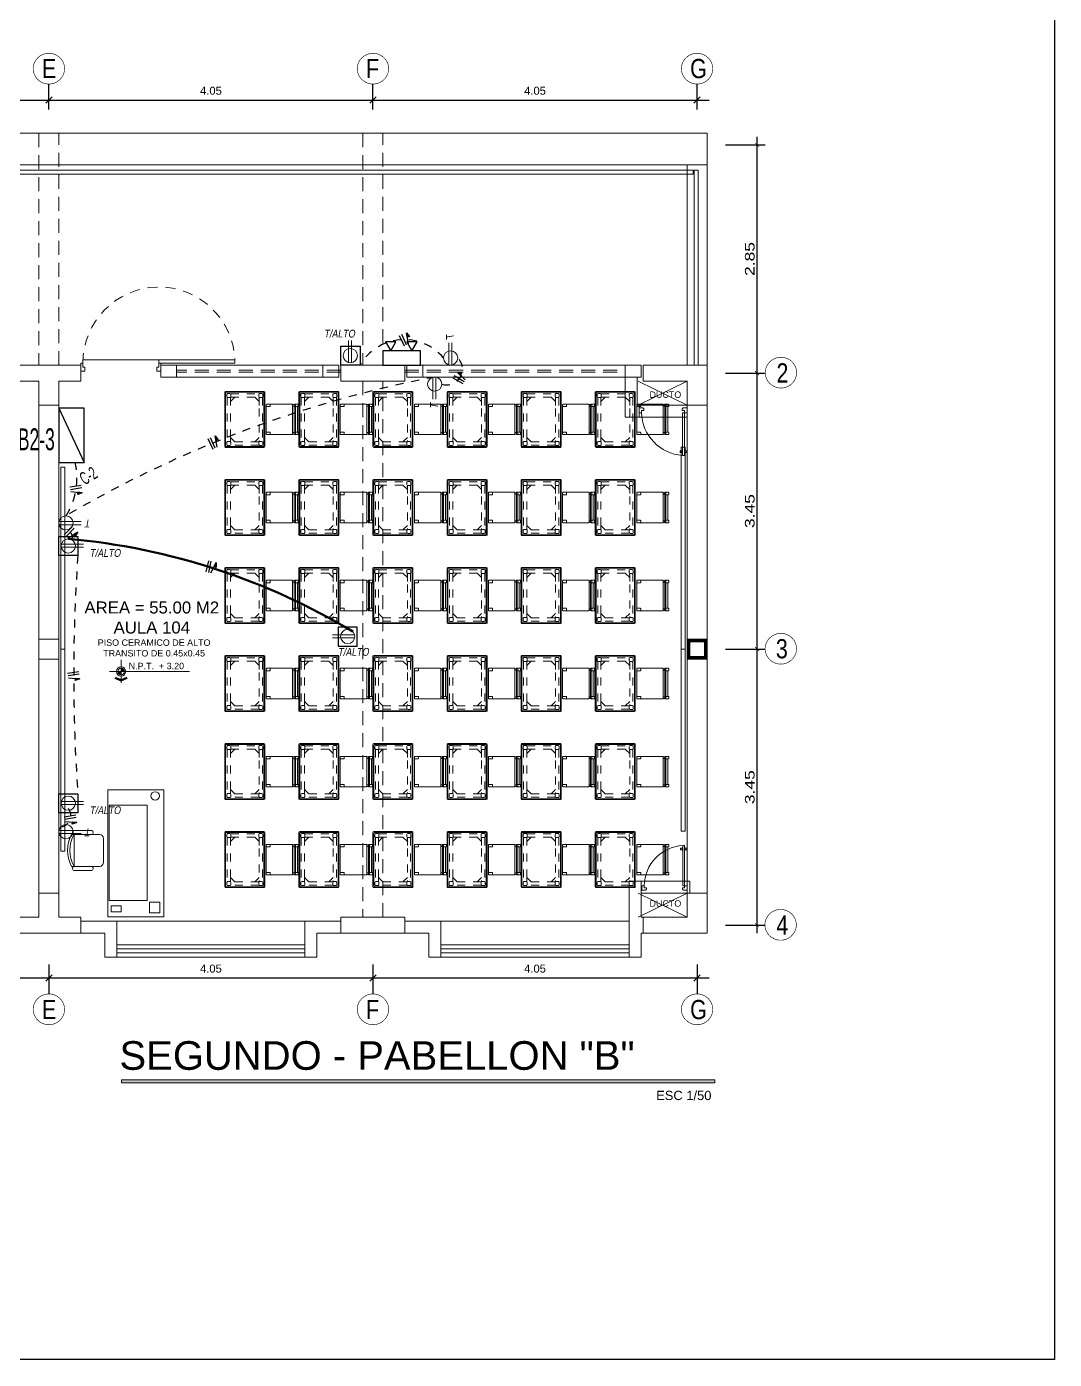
# Model space of a CAD drawing. Header units: millimetres. Extents: x 3354 to 3637, y 1117 to 1358.
# Drawn here: x 3449.8 to 3462.64, y 1119.94 to 1136.59 of the extents above; entities that cross this region are included whole.
import ezdxf

# ---------------------------------------------------------------- set-up
doc = ezdxf.new("R2010")
doc.units = ezdxf.units.MM
for name, pattern in [('ACAD_ISO03W100', [30, 12, -18]), ('ACAD_ISO07W100', [3, 0, -3]), ('DASHED', [0.75, 0.5, -0.25]), ('DASHED2', [0.375, 0.25, -0.125]), ('TRAZOS2', [0.225, 0.15, -0.075])]:
    doc.linetypes.add(name, pattern=pattern)
for name, color, linetype, lineweight in [('cables', 152, 'Continuous', 60), ('CASCO', 252, 'Continuous', 9), ('COTAS', 7, 'Continuous', 9), ('INST. TOMAC.', 3, 'DASHED', 30), ('MUEBLES ACTUAL', 35, 'Continuous', 5), ('muros', 7, 'Continuous', 5), ('TABLERO', 122, 'Continuous', 25)]:
    doc.layers.add(name, color=color, linetype=linetype, lineweight=lineweight)
doc.layers.add('Efec-muebles', color=7, linetype='Continuous', lineweight=13, true_color=0x85826f)
doc.layers.add('N° cond', color=141, linetype='Continuous')
doc.styles.add('1', font='arial.ttf')
doc.styles.add('2-SIETE', font='ARIALN.TTF', dxfattribs={"height": 0.07})
doc.styles.add('BYE', font='ARIALN.TTF', dxfattribs={"oblique": 10, "height": 2})
doc.styles.add('R60-50', font='arial.ttf', dxfattribs={"width": 1.3, "height": 0.12})
doc.styles.get("Standard").update_dxf_attribs({"font": 'arial.ttf'})
doc.styles.add('style1', font='arial.ttf')
doc.styles.add('style2', font='arial.ttf')
doc.dimstyles.new('1-50', dxfattribs={"dimtxt": 0.12, "dimasz": 0.05, "dimexe": 0.1, "dimexo": 0.1, "dimgap": 0.03, "dimtad": 1, "dimtoh": 1, "dimzin": 4, "dimdsep": 46, "dimtxsty": 'R60-50', "dimblk1": 'ARCHTICK', "dimblk2": 'ARCHTICK', "dimsah": 1, "dimcen": 0.09, "dimdle": 0.1, "dimclrd": 256, "dimclre": 256, "dimclrt": 7, "dimadec": 0, "dimazin": 0, "dimtfac": 1, "dimtix": 1, "dimtmove": 0, "dimatfit": 3, "dimfxl": 1, "dimtolj": 1, "dimtzin": 0, "dimarcsym": 0})
doc.dimstyles.new('Esc  1  50', dxfattribs={"dimtxt": 0.1, "dimasz": 0.08, "dimexe": 0.2, "dimexo": 0.15, "dimgap": 0.065, "dimtad": 1, "dimzin": 4, "dimdsep": 46, "dimtxsty": 'Standard', "dimblk": 'OBLIQUE', "dimcen": 0.12, "dimdle": 0.15, "dimadec": 0, "dimazin": 0, "dimtfac": 1, "dimtix": 1, "dimtmove": 0, "dimatfit": 3, "dimldrblk": 'OBLIQUE', "dimfxl": 1, "dimarcsym": 0})

# ---------------------------------------------------------------- blocks, each defined once
blk = doc.blocks.new('_Oblique')
at = {"color": 0, "linetype": 'ByBlock', "lineweight": -2}
blk.add_line((-0.5, -0.5), (0.5, 0.5), dxfattribs=at)
blk = doc.blocks.new('*D84')
at = {"layer": 'CASCO', "color": 0, "lineweight": -2, "transparency": 16777216}
for p, q in [((3446.026, 1124.865), (3446.026, 1124.503)), ((3450.076, 1124.87), (3450.076, 1124.503)), ((3445.876, 1124.703), (3450.226, 1124.703))]:
    blk.add_line(p, q, dxfattribs=at)
at = {"layer": 'Defpoints', "color": 0, "transparency": 16777216}
for p in [(3446.026, 1125.015), (3450.076, 1125.02), (3450.076, 1124.703)]:
    blk.add_point(p, dxfattribs=at)
at = {"layer": 'CASCO', "color": 0, "lineweight": -2, "transparency": 16777216, "xscale": 0.08, "yscale": 0.08, "zscale": 0.08, "rotation": 180}
blk.add_blockref('_Oblique', (3446.026, 1124.703), dxfattribs=at)
at = {"layer": 'CASCO', "color": 0, "lineweight": -2, "transparency": 16777216, "xscale": 0.08, "yscale": 0.08, "zscale": 0.08}
blk.add_blockref('_Oblique', (3450.076, 1124.703), dxfattribs=at)
at = {"layer": 'CASCO', "color": 0, "transparency": 16777216, "insert": (3448.051, 1124.819), "char_height": 0.1, "attachment_point": 5}
blk.add_mtext('4.05', dxfattribs=at)
blk = doc.blocks.new('*D85')
at = {"layer": 'CASCO', "color": 0, "lineweight": -2, "transparency": 16777216}
for p, q in [((3450.076, 1124.87), (3450.076, 1124.503)), ((3454.126, 1124.87), (3454.126, 1124.503)), ((3449.926, 1124.703), (3454.276, 1124.703))]:
    blk.add_line(p, q, dxfattribs=at)
at = {"layer": 'Defpoints', "color": 0, "transparency": 16777216}
for p in [(3450.076, 1125.02), (3454.126, 1125.02), (3454.126, 1124.703)]:
    blk.add_point(p, dxfattribs=at)
at = {"layer": 'CASCO', "color": 0, "lineweight": -2, "transparency": 16777216, "xscale": 0.08, "yscale": 0.08, "zscale": 0.08, "rotation": 180}
blk.add_blockref('_Oblique', (3450.076, 1124.703), dxfattribs=at)
at = {"layer": 'CASCO', "color": 0, "lineweight": -2, "transparency": 16777216, "xscale": 0.08, "yscale": 0.08, "zscale": 0.08}
blk.add_blockref('_Oblique', (3454.126, 1124.703), dxfattribs=at)
at = {"layer": 'CASCO', "color": 0, "transparency": 16777216, "insert": (3452.101, 1124.819), "char_height": 0.1, "attachment_point": 5}
blk.add_mtext('4.05', dxfattribs=at)
blk = doc.blocks.new('*D86')
at = {"layer": 'CASCO', "color": 0, "lineweight": -2, "transparency": 16777216}
for p, q in [((3454.126, 1124.87), (3454.126, 1124.503)), ((3458.176, 1124.87), (3458.176, 1124.503)), ((3453.976, 1124.703), (3458.326, 1124.703))]:
    blk.add_line(p, q, dxfattribs=at)
at = {"layer": 'Defpoints', "color": 0, "transparency": 16777216}
for p in [(3454.126, 1125.02), (3458.176, 1125.02), (3458.176, 1124.703)]:
    blk.add_point(p, dxfattribs=at)
at = {"layer": 'CASCO', "color": 0, "lineweight": -2, "transparency": 16777216, "xscale": 0.08, "yscale": 0.08, "zscale": 0.08, "rotation": 180}
blk.add_blockref('_Oblique', (3454.126, 1124.703), dxfattribs=at)
at = {"layer": 'CASCO', "color": 0, "lineweight": -2, "transparency": 16777216, "xscale": 0.08, "yscale": 0.08, "zscale": 0.08}
blk.add_blockref('_Oblique', (3458.176, 1124.703), dxfattribs=at)
at = {"layer": 'CASCO', "color": 0, "transparency": 16777216, "insert": (3456.151, 1124.819), "char_height": 0.1, "attachment_point": 5}
blk.add_mtext('4.05', dxfattribs=at)
blk = doc.blocks.new('_ARCHTICK')
at = {"color": 0, "linetype": 'ByBlock', "const_width": 0.15}
blk.add_lwpolyline([(-0.5, -0.5), (0.5, 0.5)], dxfattribs=at)
blk = doc.blocks.new('*D90')
at = {"layer": 'CASCO', "lineweight": -2, "ltscale": 2, "transparency": 16777216}
for p, q in [((3458.531, 1128.812), (3459.026, 1128.812)), ((3458.926, 1125.262), (3458.926, 1128.912)), ((3458.531, 1125.362), (3459.026, 1125.362))]:
    blk.add_line(p, q, dxfattribs=at)
at = {"layer": 'Defpoints', "color": 0, "ltscale": 2, "transparency": 16777216}
for p in [(3458.431, 1128.812), (3458.926, 1128.812), (3458.431, 1125.362)]:
    blk.add_point(p, dxfattribs=at)
at = {"layer": 'CASCO', "lineweight": -2, "ltscale": 2, "transparency": 16777216, "xscale": 0.05, "yscale": 0.05, "zscale": 0.05}
for p, rotation in [((3458.926, 1128.812), 90), ((3458.926, 1125.362), 270)]:
    blk.add_blockref('_ARCHTICK', p, dxfattribs=dict(at, rotation=rotation))
at = {"layer": 'CASCO', "color": 7, "ltscale": 2, "transparency": 16777216, "insert": (3458.835, 1127.087), "char_height": 0.12, "attachment_point": 5, "rotation": 90, "style": 'R60-50'}
blk.add_mtext('\\A1;3.45', dxfattribs=at)
blk = doc.blocks.new('*D91')
at = {"layer": 'CASCO', "lineweight": -2, "ltscale": 2, "transparency": 16777216}
for p, q in [((3458.531, 1132.262), (3459.026, 1132.262)), ((3458.926, 1128.712), (3458.926, 1132.362)), ((3458.531, 1128.812), (3459.026, 1128.812))]:
    blk.add_line(p, q, dxfattribs=at)
at = {"layer": 'Defpoints', "color": 0, "ltscale": 2, "transparency": 16777216}
for p in [(3458.431, 1132.262), (3458.926, 1132.262), (3458.431, 1128.812)]:
    blk.add_point(p, dxfattribs=at)
at = {"layer": 'CASCO', "lineweight": -2, "ltscale": 2, "transparency": 16777216, "xscale": 0.05, "yscale": 0.05, "zscale": 0.05}
for p, rotation in [((3458.926, 1132.262), 90), ((3458.926, 1128.812), 270)]:
    blk.add_blockref('_ARCHTICK', p, dxfattribs=dict(at, rotation=rotation))
at = {"layer": 'CASCO', "color": 7, "ltscale": 2, "transparency": 16777216, "insert": (3458.835, 1130.537), "char_height": 0.12, "attachment_point": 5, "rotation": 90, "style": 'R60-50'}
blk.add_mtext('\\A1;3.45', dxfattribs=at)
blk = doc.blocks.new('*D92')
at = {"layer": 'CASCO', "lineweight": -2, "ltscale": 2, "transparency": 16777216}
for p, q in [((3458.531, 1135.112), (3459.026, 1135.112)), ((3458.926, 1132.162), (3458.926, 1135.212)), ((3458.531, 1132.262), (3459.026, 1132.262))]:
    blk.add_line(p, q, dxfattribs=at)
at = {"layer": 'Defpoints', "color": 0, "ltscale": 2, "transparency": 16777216}
for p in [(3458.431, 1135.112), (3458.926, 1135.112), (3458.431, 1132.262)]:
    blk.add_point(p, dxfattribs=at)
at = {"layer": 'CASCO', "lineweight": -2, "ltscale": 2, "transparency": 16777216, "xscale": 0.05, "yscale": 0.05, "zscale": 0.05}
for p, rotation in [((3458.926, 1135.112), 90), ((3458.926, 1132.262), 270)]:
    blk.add_blockref('_ARCHTICK', p, dxfattribs=dict(at, rotation=rotation))
at = {"layer": 'CASCO', "color": 7, "ltscale": 2, "transparency": 16777216, "insert": (3458.835, 1133.687), "char_height": 0.12, "attachment_point": 5, "rotation": 90, "style": 'R60-50'}
blk.add_mtext('\\A1;2.85', dxfattribs=at)
blk = doc.blocks.new('*D96')
at = {"layer": 'CASCO', "color": 0, "lineweight": -2, "transparency": 16777216}
for p, q in [((3446.026, 1135.558), (3446.026, 1135.873)), ((3450.076, 1135.554), (3450.076, 1135.873)), ((3445.876, 1135.673), (3450.226, 1135.673))]:
    blk.add_line(p, q, dxfattribs=at)
at = {"layer": 'Defpoints', "color": 0, "transparency": 16777216}
for p in [(3450.076, 1135.673), (3446.026, 1135.408), (3450.076, 1135.404)]:
    blk.add_point(p, dxfattribs=at)
at = {"layer": 'CASCO', "color": 0, "lineweight": -2, "transparency": 16777216, "xscale": 0.08, "yscale": 0.08, "zscale": 0.08, "rotation": 180}
blk.add_blockref('_Oblique', (3446.026, 1135.673), dxfattribs=at)
at = {"layer": 'CASCO', "color": 0, "lineweight": -2, "transparency": 16777216, "xscale": 0.08, "yscale": 0.08, "zscale": 0.08}
blk.add_blockref('_Oblique', (3450.076, 1135.673), dxfattribs=at)
at = {"layer": 'CASCO', "color": 0, "transparency": 16777216, "insert": (3448.051, 1135.789), "char_height": 0.1, "attachment_point": 5}
blk.add_mtext('4.05', dxfattribs=at)
blk = doc.blocks.new('*D97')
at = {"layer": 'CASCO', "color": 0, "lineweight": -2, "transparency": 16777216}
for p, q in [((3450.076, 1135.554), (3450.076, 1135.873)), ((3454.126, 1135.554), (3454.126, 1135.873)), ((3449.926, 1135.673), (3454.276, 1135.673))]:
    blk.add_line(p, q, dxfattribs=at)
at = {"layer": 'Defpoints', "color": 0, "transparency": 16777216}
for p in [(3454.126, 1135.673), (3450.076, 1135.404), (3454.126, 1135.404)]:
    blk.add_point(p, dxfattribs=at)
at = {"layer": 'CASCO', "color": 0, "lineweight": -2, "transparency": 16777216, "xscale": 0.08, "yscale": 0.08, "zscale": 0.08, "rotation": 180}
blk.add_blockref('_Oblique', (3450.076, 1135.673), dxfattribs=at)
at = {"layer": 'CASCO', "color": 0, "lineweight": -2, "transparency": 16777216, "xscale": 0.08, "yscale": 0.08, "zscale": 0.08}
blk.add_blockref('_Oblique', (3454.126, 1135.673), dxfattribs=at)
at = {"layer": 'CASCO', "color": 0, "transparency": 16777216, "insert": (3452.101, 1135.789), "char_height": 0.1, "attachment_point": 5}
blk.add_mtext('4.05', dxfattribs=at)
blk = doc.blocks.new('*D98')
at = {"layer": 'CASCO', "color": 0, "lineweight": -2, "transparency": 16777216}
for p, q in [((3454.126, 1135.554), (3454.126, 1135.873)), ((3458.176, 1135.554), (3458.176, 1135.873)), ((3453.976, 1135.673), (3458.326, 1135.673))]:
    blk.add_line(p, q, dxfattribs=at)
at = {"layer": 'Defpoints', "color": 0, "transparency": 16777216}
for p in [(3458.176, 1135.673), (3454.126, 1135.404), (3458.176, 1135.404)]:
    blk.add_point(p, dxfattribs=at)
at = {"layer": 'CASCO', "color": 0, "lineweight": -2, "transparency": 16777216, "xscale": 0.08, "yscale": 0.08, "zscale": 0.08, "rotation": 180}
blk.add_blockref('_Oblique', (3454.126, 1135.673), dxfattribs=at)
at = {"layer": 'CASCO', "color": 0, "lineweight": -2, "transparency": 16777216, "xscale": 0.08, "yscale": 0.08, "zscale": 0.08}
blk.add_blockref('_Oblique', (3458.176, 1135.673), dxfattribs=at)
at = {"layer": 'CASCO', "color": 0, "transparency": 16777216, "insert": (3456.151, 1135.789), "char_height": 0.1, "attachment_point": 5}
blk.add_mtext('4.05', dxfattribs=at)
blk = doc.blocks.new('cgytutytry')
at = {"layer": 'CASCO'}
for p, q in [((-4.482, 891.175), (-4.487, 891.175)), ((-4.487, 891.175), (-4.487, 891.1)), ((-4.487, 891.1), (-4.487, 891.175)), ((-4.487, 891.175), (-4.482, 891.175)), ((-4.467, 891.08), (-4.487, 891.1)), ((-4.467, 891.08), (-4.487, 891.1)), ((-4.482, 891.18), (-4.482, 891.175)), ((-4.391, 891.18), (-4.482, 891.18)), ((-4.482, 891.175), (-4.482, 891.18)), ((-4.432, 891.08), (-4.467, 891.08)), ((-4.432, 891.08), (-4.467, 891.08)), ((-4.386, 891.126), (-4.432, 891.126)), ((-4.432, 891.126), (-4.432, 891.08)), ((-4.391, 891.18), (-4.391, 891.175)), ((-4.391, 891.18), (-4.391, 891.175)), ((-4.386, 891.175), (-4.391, 891.175)), ((-4.391, 891.175), (-4.386, 891.175)), ((-4.386, 891.175), (-4.386, 891.126)), ((-4.386, 891.175), (-4.386, 891.126)), ((-4.386, 891.085), (-4.386, 891.126)), ((-4.386, 891.126), (-3.497, 891.126)), ((-3.497, 891.085), (-4.386, 891.085)), ((-3.598, 891.132), (-3.598, 891.14)), ((-3.598, 891.14), (-3.594, 891.14)), ((-3.55, 891.132), (-3.598, 891.132)), ((-3.598, 891.075), (-3.598, 891.08)), ((-3.598, 891.08), (-3.55, 891.08)), ((-3.594, 891.075), (-3.598, 891.075)), ((-3.594, 891.155), (-3.589, 891.175)), ((-3.594, 891.14), (-3.594, 891.155)), ((-3.594, 891.057), (-3.594, 891.075)), ((-3.589, 891.037), (-3.594, 891.057)), ((-3.589, 891.175), (-3.559, 891.175)), ((-3.559, 891.037), (-3.589, 891.037)), ((-3.559, 891.175), (-3.554, 891.155)), ((-3.554, 891.057), (-3.559, 891.037)), ((-3.554, 891.155), (-3.554, 891.137)), ((-3.554, 891.137), (-3.55, 891.137)), ((-3.55, 891.075), (-3.554, 891.075)), ((-3.554, 891.075), (-3.554, 891.057)), ((-3.55, 891.137), (-3.55, 891.132)), ((-3.55, 891.08), (-3.55, 891.075)), ((-3.497, 891.126), (-3.497, 891.085)), ((-4.467, 890.281), (-4.487, 890.261)), ((-4.487, 890.261), (-4.467, 890.281)), ((-4.487, 890.261), (-4.487, 890.185)), ((-4.487, 890.185), (-4.487, 890.261)), ((-4.487, 890.185), (-4.482, 890.185)), ((-4.482, 890.185), (-4.487, 890.185)), ((-4.482, 890.185), (-4.482, 890.18)), ((-4.482, 890.18), (-4.482, 890.185)), ((-4.482, 890.18), (-4.391, 890.18)), ((-4.467, 890.281), (-4.433, 890.281)), ((-4.467, 890.281), (-4.433, 890.281)), ((-4.433, 890.281), (-4.433, 890.231)), ((-4.433, 890.231), (-4.386, 890.231)), ((-4.391, 890.185), (-4.386, 890.185)), ((-4.391, 890.185), (-4.391, 890.18)), ((-4.386, 890.185), (-4.391, 890.185)), ((-4.391, 890.185), (-4.391, 890.18)), ((-4.386, 890.231), (-4.386, 890.185)), ((-4.386, 890.231), (-4.386, 890.185))]:
    blk.add_line(p, q, dxfattribs=at)
for points in [[(-4.432, 891.08), (-4.432, 891.126), (-4.386, 891.126)], [(-4.386, 890.231), (-4.433, 890.231), (-4.433, 890.281)]]:
    blk.add_lwpolyline(points, dxfattribs=at)
for points in [[(-3.497, 891.126), (-3.497, 891.085), (-4.386, 891.085), (-4.386, 891.126)], [(-3.55, 891.132), (-3.55, 891.137), (-3.598, 891.137), (-3.598, 891.132)], [(-3.55, 891.08), (-3.55, 891.075), (-3.598, 891.075), (-3.598, 891.08)], [(-3.554, 891.14), (-3.554, 891.155), (-3.559, 891.175), (-3.589, 891.175), (-3.594, 891.155), (-3.594, 891.14)], [(-3.554, 891.071), (-3.554, 891.057), (-3.559, 891.037), (-3.589, 891.037), (-3.594, 891.057), (-3.594, 891.071)]]:
    blk.add_lwpolyline(points, close=True, dxfattribs=at)
blk.add_arc((-4.408, 891.143), 0.913, 271.3362, 356.359, dxfattribs=at)
blk = doc.blocks.new('dtyrdyt')
at = {"layer": 'CASCO'}
blk.add_hatch(color=256, dxfattribs=at).paths.add_polyline_path([(850.126, 424.839), (850.057, 424.867), (850.049, 424.849), (850.126, 424.818), (850.202, 424.849), (850.194, 424.867)])
h = blk.add_hatch(color=256, dxfattribs=at)
h.paths.add_polyline_path([(850.126, 424.939), (850.167, 424.939, 0.414214), (850.126, 424.98)])
h.paths.add_polyline_path([(850.126, 424.898), (850.126, 424.939), (850.084, 424.939, 0.414214)])
for p, q in [((850.126, 424.939), (850.126, 425.084)), ((849.981, 424.939), (850.981, 424.939)), ((850.126, 424.818), (850.049, 424.849)), ((850.126, 424.839), (850.057, 424.867)), ((850.126, 424.939), (850.126, 424.795)), ((850.126, 424.839), (850.194, 424.867)), ((850.126, 424.818), (850.202, 424.849)), ((850.202, 424.849), (850.194, 424.867))]:
    blk.add_line(p, q, dxfattribs=at)
for radius in [0.0578, 0.0413]:
    blk.add_circle((850.126, 424.939), radius, dxfattribs=at)
blk = doc.blocks.new('THT')
for p, q in [((-1.074, 0.413), (-1.014, 0.413)), ((-1.074, 0.293), (-1.074, 0.413)), ((-1.014, 0.413), (-1.014, 0.353)), ((0.126, 0.413), (0.066, 0.413)), ((0.066, 0.413), (0.066, 0.353)), ((0.126, 0.293), (0.126, 0.413)), ((-1.044, 0.293), (-1.074, 0.293)), ((-1.044, 0.353), (-1.044, 0.293)), ((-1.014, 0.353), (-1.044, 0.353)), ((0.096, 0.245), (-1.044, 0.245)), ((0.066, 0.353), (0.096, 0.353)), ((0.096, 0.353), (0.096, 0.293)), ((0.096, 0.293), (0.126, 0.293)), ((0.096, 0.293), (0.096, 0.245)), ((1.236, 0.293), (0.096, 0.293)), ((0.096, 0.245), (1.236, 0.245)), ((1.236, 0.245), (1.236, 0.293))]:
    blk.add_line(p, q)
at = {"linetype": 'TRAZOS2'}
blk.add_arc((0.096, 0.293), 1.14, 180, 357.5868, dxfattribs=at)
blk = doc.blocks.new('silla 01')
at = {"layer": 'Efec-muebles'}
for p, q in [((3688.626, 1240.013), (3688.626, 1240.228)), ((3688.676, 1239.913), (3688.676, 1240.263)), ((3688.676, 1240.228), (3689.076, 1240.228)), ((3689.076, 1240.263), (3689.076, 1239.913)), ((3689.126, 1240.013), (3689.126, 1240.228)), ((3688.676, 1239.913), (3688.676, 1240.013)), ((3689.026, 1239.863), (3688.726, 1239.863))]:
    blk.add_line(p, q, dxfattribs=at)
for centre, radius, start, end in [((3688.652, 1240.225), 0.0256, 16.274, 186.9691), ((3688.876, 1239.889), 0.424, 61.8371, 118.1629), ((3688.876, 1239.889), 0.394, 59.4733, 120.5267), ((3689.101, 1240.225), 0.0256, 353.0309, 163.726), ((3688.652, 1240.016), 0.0256, 173.0309, 343.726), ((3689.101, 1240.016), 0.0256, 196.274, 6.9691), ((3688.726, 1239.913), 0.05, 180, 270), ((3689.026, 1239.913), 0.05, 270, 0)]:
    blk.add_arc(centre, radius, start, end, dxfattribs=at)
blk = doc.blocks.new('messsa')
at = {"layer": 'Efec-muebles'}
for p, q in [((3688.12, 1239.808), (3689.705, 1239.808)), ((3688.12, 1239.108), (3688.12, 1239.808)), ((3689.705, 1239.808), (3689.705, 1239.108)), ((3689.705, 1239.108), (3688.12, 1239.108))]:
    blk.add_line(p, q, dxfattribs=at)
for points in [[(3688.311, 1239.316), (3688.311, 1239.793), (3689.504, 1239.793), (3689.504, 1239.316)], [(3689.57, 1239.643), (3689.57, 1239.765), (3689.644, 1239.765), (3689.644, 1239.643)], [(3689.523, 1239.16), (3689.523, 1239.288), (3689.657, 1239.288), (3689.657, 1239.16)]]:
    blk.add_lwpolyline(points, close=True, dxfattribs=at)
blk.add_circle((3688.196, 1239.216), 0.053, dxfattribs=at)
blk = doc.blocks.new('SDGFDG DF')
at = {"layer": 'Efec-muebles', "lineweight": 18}
for p, q in [((1023.934, 2860.289), (1023.934, 2859.609)), ((1023.944, 2860.299), (1024.424, 2860.299)), ((1023.944, 2860.279), (1023.944, 2859.619)), ((1023.954, 2860.289), (1024.414, 2860.289)), ((1023.959, 2860.264), (1023.959, 2860.234)), ((1023.969, 2860.274), (1023.999, 2860.274)), ((1023.969, 2860.224), (1023.999, 2860.224)), ((1024.009, 2860.264), (1024.009, 2860.234)), ((1024.359, 2860.264), (1024.359, 2860.234)), ((1024.369, 2860.274), (1024.399, 2860.274)), ((1024.369, 2860.224), (1024.399, 2860.224)), ((1024.409, 2860.264), (1024.409, 2860.234)), ((1024.424, 2860.279), (1024.424, 2859.619)), ((1024.434, 2860.289), (1024.434, 2859.609)), ((1024.424, 2859.599), (1023.944, 2859.599)), ((1024.414, 2859.609), (1023.954, 2859.609)), ((1023.959, 2859.664), (1023.959, 2859.634)), ((1023.999, 2859.674), (1023.969, 2859.674)), ((1023.999, 2859.624), (1023.969, 2859.624)), ((1024.009, 2859.664), (1024.009, 2859.634)), ((1024.359, 2859.664), (1024.359, 2859.634)), ((1024.399, 2859.674), (1024.369, 2859.674)), ((1024.399, 2859.624), (1024.369, 2859.624)), ((1024.409, 2859.664), (1024.409, 2859.634))]:
    blk.add_line(p, q, dxfattribs=at)
at = {"layer": 'Efec-muebles', "linetype": 'ACAD_ISO03W100', "lineweight": 18, "ltscale": 0.00105}
for p, q in [((1023.964, 2860.224), (1023.964, 2859.674)), ((1024.059, 2860.229), (1024.004, 2860.174)), ((1024.004, 2860.224), (1024.004, 2859.674)), ((1024.004, 2860.224), (1024.004, 2860.174)), ((1024.009, 2860.269), (1024.36, 2860.269)), ((1024.009, 2860.229), (1024.36, 2860.229)), ((1024.009, 2860.229), (1024.059, 2860.229)), ((1024.309, 2860.229), (1024.364, 2860.174)), ((1024.364, 2860.225), (1024.364, 2860.111)), ((1024.404, 2860.225), (1024.404, 2859.674)), ((1024.364, 2860.086), (1024.364, 2859.674)), ((1024.059, 2859.669), (1024.004, 2859.724)), ((1024.004, 2859.674), (1024.004, 2859.724)), ((1024.309, 2859.669), (1024.364, 2859.724)), ((1024.359, 2859.669), (1024.009, 2859.669)), ((1024.359, 2859.629), (1024.009, 2859.629))]:
    blk.add_line(p, q, dxfattribs=at)
at = {"layer": 'Efec-muebles', "lineweight": 18, "ltscale": 0.5}
for p, q in [((1024.452, 2860.134), (1024.452, 2859.764)), ((1024.777, 2860.139), (1024.457, 2860.139)), ((1024.497, 2860.109), (1024.457, 2860.109)), ((1024.502, 2860.139), (1024.502, 2860.114)), ((1024.782, 2859.764), (1024.782, 2860.134)), ((1024.802, 2860.134), (1024.782, 2860.134)), ((1024.802, 2860.114), (1024.782, 2860.114)), ((1024.802, 2859.764), (1024.802, 2860.134)), ((1024.847, 2860.139), (1024.807, 2860.139)), ((1024.847, 2860.109), (1024.807, 2860.109)), ((1024.817, 2859.759), (1024.817, 2860.139)), ((1024.842, 2859.789), (1024.842, 2860.109)), ((1024.852, 2860.114), (1024.852, 2860.134)), ((1024.457, 2859.789), (1024.497, 2859.789)), ((1024.457, 2859.759), (1024.777, 2859.759)), ((1024.502, 2859.784), (1024.502, 2859.764)), ((1024.782, 2859.784), (1024.802, 2859.784)), ((1024.782, 2859.764), (1024.802, 2859.764)), ((1024.807, 2859.789), (1024.847, 2859.789)), ((1024.807, 2859.759), (1024.847, 2859.759)), ((1024.852, 2859.764), (1024.852, 2859.784))]:
    blk.add_line(p, q, dxfattribs=at)
at = {"layer": 'Efec-muebles', "lineweight": 18}
for centre, start, end in [((1023.944, 2860.289), 90, 180), ((1023.954, 2860.279), 90, 180), ((1023.969, 2860.264), 90, 180), ((1023.969, 2860.234), 180, 270), ((1023.999, 2860.264), 0, 90), ((1023.999, 2860.234), 270, 0), ((1024.369, 2860.264), 90, 180), ((1024.369, 2860.234), 180, 270), ((1024.399, 2860.264), 0, 90), ((1024.399, 2860.234), 270, 0), ((1024.414, 2860.279), 0, 90), ((1024.424, 2860.289), 0, 90), ((1023.944, 2859.609), 180, 270), ((1023.954, 2859.619), 180, 270), ((1023.969, 2859.664), 90, 180), ((1023.969, 2859.634), 180, 270), ((1023.999, 2859.664), 360, 90), ((1023.999, 2859.634), 270, 0), ((1024.369, 2859.664), 90, 180), ((1024.369, 2859.634), 180, 270), ((1024.399, 2859.664), 360, 90), ((1024.399, 2859.634), 270, 0), ((1024.414, 2859.619), 270, 0), ((1024.424, 2859.609), 270, 0)]:
    blk.add_arc(centre, 0.01, start, end, dxfattribs=at)
at = {"layer": 'Efec-muebles', "lineweight": 18, "ltscale": 0.5}
for centre, start, end in [((1024.457, 2860.134), 90, 180), ((1024.457, 2860.114), 180, 270), ((1024.497, 2860.114), 270, 0), ((1024.777, 2860.134), 0, 90), ((1024.807, 2860.134), 90, 180), ((1024.807, 2860.114), 180, 270), ((1024.847, 2860.134), 0, 90), ((1024.847, 2860.114), 270, 0), ((1024.457, 2859.784), 90, 180), ((1024.457, 2859.764), 180, 270), ((1024.497, 2859.784), 0, 90), ((1024.497, 2859.764), 270, 0), ((1024.777, 2859.764), 270, 0), ((1024.807, 2859.784), 90, 180), ((1024.807, 2859.764), 180, 270), ((1024.847, 2859.784), 0, 90), ((1024.847, 2859.764), 270, 0)]:
    blk.add_arc(centre, 0.005, start, end, dxfattribs=at)
at = {"layer": 'MUEBLES ACTUAL', "linetype": 'ACAD_ISO07W100', "lineweight": 5, "ltscale": 0.002}
for p, q in [((1024.361, 2860.209), (1024.357, 2860.209)), ((1024.349, 2860.194), (1024.344, 2860.194))]:
    blk.add_line(p, q, dxfattribs=at)
blk = doc.blocks.new('D')
at = {"layer": 'TABLERO'}
blk.add_line((3390.514, 1173.454), (3390.831, 1172.773), dxfattribs=at)
blk.add_lwpolyline([(3390.514, 1173.454), (3390.514, 1172.773), (3390.831, 1172.773), (3390.831, 1173.454)], close=True, dxfattribs=at)
blk = doc.blocks.new('T')
at = {"color": 4, "linetype": 'Continuous', "lineweight": 20, "ltscale": 0.1}
for p, q in [((-49.222, 238.573), (-49.433, 238.573)), ((-49.222, 238.544), (-49.433, 238.544))]:
    blk.add_line(p, q, dxfattribs=at)
blk.add_circle((-49.289, 238.556), 0.0671, dxfattribs=at)
blk = doc.blocks.new('tc')
at = {"layer": 'cables', "xscale": 1.320000000000436, "yscale": 1.320000000000436, "zscale": 1.320000000000436}
blk.add_blockref('T', (3434.581, 833.171), dxfattribs=at)
at = {"style": 'BYE', "oblique": 10}
blk.add_text('T', height=0.0964, dxfattribs=at).set_placement((3369.209, 1148.025))

msp = doc.modelspace()

# ---------------------------------------------------------------- hatches: boundary and pattern name
at = {"layer": 'muros', "ltscale": 2}
msp.add_hatch(color=7, dxfattribs=at).paths.add_polyline_path([(3458.397, 1123.394), (3458.397, 1123.429), (3450.982, 1123.429), (3450.982, 1123.394)])
at = {"layer": 'N° cond'}
for points in [[(3454.547, 1132.766), (3454.557, 1132.712), (3454.583, 1132.717)], [(3455.176, 1132.279), (3455.215, 1132.24), (3455.234, 1132.26)], [(3452.156, 1131.476), (3452.165, 1131.422), (3452.192, 1131.427)], [(3450.493, 1130.766), (3450.439, 1130.772), (3450.436, 1130.745)], [(3450.436, 1130.274), (3450.389, 1130.246), (3450.403, 1130.222)], [(3452.166, 1129.893), (3452.141, 1129.845), (3452.165, 1129.832)], [(3450.463, 1128.439), (3450.408, 1128.445), (3450.406, 1128.418)], [(3450.424, 1126.646), (3450.37, 1126.651), (3450.367, 1126.624)]]:
    msp.add_hatch(color=3, dxfattribs=at).paths.add_polyline_path(points)

# ---------------------------------------------------------------- linework, layer by layer
at = {"ltscale": 2}
msp.add_lwpolyline([(3416.769, 1152.897), (3462.641, 1152.897), (3462.641, 1119.937), (3416.769, 1119.937)], close=True, dxfattribs=at)
for points in [[(3453.726, 1132.362), (3453.726, 1132.598), (3453.964, 1132.598), (3453.964, 1132.362)], [(3450.201, 1130.218), (3450.438, 1130.218), (3450.438, 1129.98), (3450.201, 1129.98)], [(3453.929, 1129.088), (3453.692, 1129.088), (3453.692, 1128.85), (3453.929, 1128.85)], [(3450.201, 1127.004), (3450.438, 1127.004), (3450.438, 1126.767), (3450.201, 1126.767)]]:
    msp.add_lwpolyline(points, close=True)
at = {"color": 2, "lineweight": 25}
for points in [[(3454.348, 1132.541), (3454.412, 1132.652), (3454.283, 1132.652)], [(3454.613, 1132.541), (3454.677, 1132.652), (3454.548, 1132.652)], [(3454.72, 1132.541), (3454.251, 1132.541), (3454.251, 1132.362), (3454.72, 1132.362)]]:
    msp.add_lwpolyline(points, close=True, dxfattribs=at)
at = {"layer": 'cables'}
msp.add_arc((3449.583, 1121.892), 8.33, 58.9866, 84.9344, dxfattribs=at)
at = {"layer": 'CASCO', "lineweight": 0}
msp.add_line((3458.301, 1134.862), (3458.301, 1132.362), dxfattribs=at)
at = {"layer": 'CASCO', "lineweight": 5}
for p, q in [((3457.441, 1132.162), (3458.051, 1131.862)), ((3458.051, 1132.162), (3457.441, 1131.862)), ((3457.441, 1125.462), (3458.051, 1125.762)), ((3458.051, 1125.462), (3457.441, 1125.762))]:
    msp.add_line(p, q, dxfattribs=at)
at = {"layer": 'CASCO'}
msp.add_line((3450.101, 1131.862), (3449.951, 1131.862), dxfattribs=at)
at = {"layer": 'CASCO', "lineweight": 0, "ltscale": 0.5}
for p, q in [((3453.276, 1125.412), (3450.926, 1125.412)), ((3457.326, 1125.412), (3454.976, 1125.412))]:
    msp.add_line(p, q, dxfattribs=at)
at = {"layer": 'CASCO', "ltscale": 2}
for p, q in [((3450.926, 1125.115), (3453.276, 1125.115)), ((3454.976, 1125.115), (3457.326, 1125.115)), ((3453.276, 1124.962), (3450.926, 1124.962)), ((3457.326, 1124.962), (3454.976, 1124.962))]:
    msp.add_line(p, q, dxfattribs=at)
at = {"layer": 'CASCO', "ltscale": 2, "const_width": 0.0076}
for points in [[(3450.273, 1136.07, 0.951688), (3449.879, 1136.07, 1)], [(3454.323, 1136.07, 0.951688), (3453.929, 1136.07, 1)], [(3458.373, 1136.07, 0.951688), (3457.979, 1136.07, 1)], [(3459.027, 1132.262, 0.951688), (3459.421, 1132.262, 1)], [(3459.026, 1128.812, 0.951688), (3459.42, 1128.812, 1)], [(3459.023, 1125.362, 0.951688), (3459.417, 1125.362, 1)], [(3450.273, 1124.306, -0.951688), (3449.879, 1124.306, -1)], [(3454.323, 1124.306, -0.951688), (3453.929, 1124.306, -1)], [(3458.373, 1124.306, -0.951688), (3457.979, 1124.306, -1)]]:
    msp.add_lwpolyline(points, format="xyb", close=True, dxfattribs=at)
at = {"layer": 'CASCO', "lineweight": 0, "ltscale": 0.5}
for points in [[(3433.751, 1135.259), (3433.751, 1135.259), (3458.301, 1135.259), (3458.301, 1134.862)], [(3458.051, 1134.862), (3458.051, 1132.362), (3458.301, 1132.362), (3458.301, 1134.862)]]:
    msp.add_lwpolyline(points, dxfattribs=at)
at = {"layer": 'CASCO', "linetype": 'DASHED2', "ltscale": 0.7}
for points in [[(3449.951, 1135.259), (3449.951, 1132.362), (3450.201, 1132.362), (3450.201, 1135.259)], [(3454.001, 1135.259), (3454.001, 1132.362), (3454.251, 1132.362), (3454.251, 1135.259)], [(3453.726, 1132.296), (3451.672, 1132.296)], [(3453.726, 1132.273), (3451.672, 1132.273)], [(3454.526, 1132.296), (3457.276, 1132.296)], [(3454.526, 1132.273), (3457.276, 1132.273)]]:
    msp.add_lwpolyline(points, dxfattribs=at)
at = {"layer": 'CASCO', "lineweight": 0}
msp.add_lwpolyline([(3458.301, 1134.862), (3458.301, 1134.862), (3433.751, 1134.862), (3433.751, 1134.862)], dxfattribs=at)
for points in [[(3458.126, 1134.746), (3458.126, 1134.796), (3433.911, 1134.796), (3433.911, 1134.746)], [(3458.139, 1132.362), (3458.189, 1132.362), (3458.189, 1134.796), (3458.139, 1134.796)]]:
    msp.add_lwpolyline(points, close=True, dxfattribs=at)
at = {"layer": 'CASCO'}
for points in [[(3449.676, 1132.162), (3449.951, 1132.162), (3449.951, 1131.862), (3450.201, 1131.862), (3450.201, 1132.162), (3450.476, 1132.162), (3450.476, 1132.362), (3450.201, 1132.362), (3449.951, 1132.362), (3449.676, 1132.362)], [(3451.476, 1132.362), (3451.672, 1132.362), (3451.672, 1132.212), (3451.476, 1132.212)], [(3453.701, 1132.362), (3453.501, 1132.362), (3453.501, 1132.212), (3453.701, 1132.212)], [(3454.751, 1132.362), (3454.551, 1132.362), (3454.551, 1132.212), (3454.751, 1132.212)], [(3457.476, 1132.362), (3457.276, 1132.362), (3457.276, 1132.212), (3457.476, 1132.212)], [(3458.051, 1128.937), (3458.301, 1128.937), (3458.301, 1131.862), (3458.051, 1131.862)], [(3458.026, 1128.812), (3458.026, 1131.337), (3457.976, 1131.337), (3457.976, 1128.812)], [(3450.226, 1128.812), (3450.226, 1131.087), (3450.276, 1131.087), (3450.276, 1128.812)], [(3450.201, 1128.687), (3450.201, 1128.937), (3449.951, 1128.937), (3449.951, 1128.687)], [(3458.051, 1128.687), (3458.051, 1128.937), (3458.301, 1128.937), (3458.301, 1128.687)], [(3450.226, 1128.812), (3450.226, 1126.287), (3450.276, 1126.287), (3450.276, 1128.812)], [(3458.026, 1128.812), (3458.026, 1126.537), (3457.976, 1126.537), (3457.976, 1128.812)], [(3449.951, 1128.687), (3450.201, 1128.687), (3450.201, 1125.762), (3449.951, 1125.762)], [(3458.051, 1128.687), (3458.301, 1128.687), (3458.301, 1125.762), (3458.051, 1125.762)], [(3449.676, 1125.462), (3449.951, 1125.462), (3449.951, 1125.762), (3450.201, 1125.762), (3450.201, 1125.462), (3450.476, 1125.462), (3450.476, 1125.262), (3450.476, 1125.262), (3449.676, 1125.262), (3449.676, 1125.262)]]:
    msp.add_lwpolyline(points, close=True, dxfattribs=at)
at = {"layer": 'CASCO', "ltscale": 2}
for points in [[(3451.672, 1132.362), (3451.672, 1132.212), (3453.501, 1132.212), (3453.501, 1132.362)], [(3454.751, 1132.362), (3454.751, 1132.212), (3457.276, 1132.212), (3457.276, 1132.362)], [(3450.201, 1128.937), (3450.201, 1131.862), (3449.951, 1131.862), (3449.951, 1130.912), (3449.951, 1130.912), (3449.951, 1130.762), (3449.951, 1130.762), (3449.951, 1128.937)], [(3450.926, 1124.962), (3450.776, 1124.962), (3450.776, 1125.262), (3450.476, 1125.262), (3450.476, 1125.412), (3450.926, 1125.412)], [(3453.726, 1125.262), (3453.426, 1125.262), (3453.426, 1124.962), (3453.276, 1124.962), (3453.276, 1125.412), (3453.726, 1125.412)], [(3454.976, 1124.962), (3454.826, 1124.962), (3454.826, 1125.262), (3454.526, 1125.262), (3454.526, 1125.412), (3454.976, 1125.412)]]:
    msp.add_lwpolyline(points, close=True, dxfattribs=at)
at = {"layer": 'CASCO'}
for points in [[(3453.726, 1132.362), (3453.726, 1132.162), (3454.526, 1132.162), (3454.526, 1132.362), (3453.726, 1132.362)], [(3457.501, 1132.362), (3458.301, 1132.362), (3458.301, 1131.862), (3458.051, 1131.862), (3458.051, 1132.162), (3457.501, 1132.162), (3457.501, 1132.362)], [(3457.501, 1125.262), (3458.301, 1125.262), (3458.301, 1125.762), (3458.051, 1125.762), (3458.051, 1125.462), (3457.501, 1125.462), (3457.501, 1125.262)], [(3453.726, 1125.462), (3453.726, 1125.262), (3454.526, 1125.262), (3454.526, 1125.462), (3453.726, 1125.462)], [(3450.926, 1125.015), (3453.276, 1125.015), (3453.276, 1125.065), (3450.926, 1125.065), (3450.926, 1125.015)], [(3454.976, 1125.015), (3457.326, 1125.015), (3457.326, 1125.065), (3454.976, 1125.065), (3454.976, 1125.015)]]:
    msp.add_lwpolyline(points, dxfattribs=at)
at = {"layer": 'CASCO', "linetype": 'DASHED2', "ltscale": 0.7}
msp.add_lwpolyline([(3454.001, 1125.462), (3454.251, 1125.462), (3454.251, 1132.162), (3454.001, 1132.162)], close=True, dxfattribs=at)
at = {"layer": 'CASCO', "ltscale": 2}
for points in [[(3457.276, 1132.212), (3457.276, 1131.712), (3457.451, 1131.712), (3457.451, 1131.862), (3457.426, 1131.862), (3457.426, 1132.212), (3457.276, 1132.212)], [(3457.476, 1125.462), (3457.501, 1125.462), (3457.501, 1125.262), (3457.476, 1125.262), (3457.476, 1124.962), (3457.326, 1124.962), (3457.326, 1125.412), (3457.326, 1125.412), (3457.326, 1125.912), (3457.476, 1125.912), (3457.476, 1125.912), (3457.476, 1125.912), (3457.476, 1125.462)]]:
    msp.add_lwpolyline(points, dxfattribs=at)
at = {"layer": 'CASCO', "lineweight": 0, "ltscale": 0.5}
msp.add_lwpolyline([(3449.951, 1125.762), (3450.201, 1125.762), (3450.201, 1131.862), (3449.951, 1131.862)], close=True, dxfattribs=at)
at = {"layer": 'CASCO', "lineweight": 5}
for points in [[(3457.451, 1131.712), (3458.051, 1131.712), (3458.051, 1131.862), (3457.451, 1131.862)], [(3457.476, 1125.912), (3458.086, 1125.912), (3458.086, 1125.762), (3457.476, 1125.762)]]:
    msp.add_lwpolyline(points, close=True, dxfattribs=at)
at = {"layer": 'CASCO', "const_width": 0.04}
msp.add_lwpolyline([(3458.071, 1128.707), (3458.071, 1128.917), (3458.281, 1128.917), (3458.281, 1128.707)], close=True, dxfattribs=at)
at = {"layer": 'COTAS'}
msp.add_lwpolyline([(3458.397, 1123.429), (3450.982, 1123.429), (3450.982, 1123.394), (3458.397, 1123.394)], close=True, dxfattribs=at)
at = {"layer": 'INST. TOMAC.', "color": 7, "ltscale": 0.15}
for centre, radius, start, end in [((3454.517, 1132.037), 0.642, 40.1451, 149.5551), ((3455.049, 1132.31), 0.196, 251.3365, 45.9482), ((3457.631, 1117.963), 14.509, 100.859, 120.397), ((3449.536, 1130.95), 0.89, 327.9988, 12.5621), ((3450.27, 1130.208), 0.0998, 341.6243, 96.7942), ((3471.83, 1128.492), 21.444, 176.0216, 183.9784), ((3450.211, 1126.732), 0.141, 276.0243, 82.086)]:
    msp.add_arc(centre, radius, start, end, dxfattribs=at)
at = {"layer": 'N° cond', "color": 0, "ltscale": 0.5}
for p, q in [((3454.572, 1132.625), (3454.547, 1132.766)), ((3454.519, 1132.598), (3454.459, 1132.728)), ((3454.547, 1132.613), (3454.487, 1132.743)), ((3455.278, 1132.178), (3455.176, 1132.279)), ((3455.251, 1132.125), (3455.127, 1132.196)), ((3455.265, 1132.154), (3455.14, 1132.225)), ((3452.128, 1131.307), (3452.068, 1131.438)), ((3452.155, 1131.323), (3452.096, 1131.453)), ((3452.18, 1131.334), (3452.156, 1131.476)), ((3450.338, 1130.838), (3450.48, 1130.861)), ((3450.346, 1130.808), (3450.487, 1130.83)), ((3450.35, 1130.781), (3450.493, 1130.766)), ((3450.269, 1130.24), (3450.369, 1130.342)), ((3450.293, 1130.219), (3450.393, 1130.322)), ((3450.313, 1130.2), (3450.436, 1130.274)), ((3452.042, 1129.776), (3452.073, 1129.916)), ((3452.073, 1129.771), (3452.104, 1129.911)), ((3452.1, 1129.765), (3452.166, 1129.893)), ((3450.308, 1128.511), (3450.449, 1128.534)), ((3450.315, 1128.481), (3450.456, 1128.504)), ((3450.32, 1128.454), (3450.463, 1128.439)), ((3450.269, 1126.718), (3450.411, 1126.741)), ((3450.277, 1126.687), (3450.418, 1126.71)), ((3450.281, 1126.66), (3450.424, 1126.646))]:
    msp.add_line(p, q, dxfattribs=at)
at = {"layer": 'N° cond', "color": 3}
for points in [[(3454.547, 1132.766), (3454.557, 1132.71), (3454.557, 1132.711), (3454.547, 1132.766), (3454.583, 1132.717), (3454.557, 1132.712)], [(3455.176, 1132.279), (3455.217, 1132.238), (3455.216, 1132.239), (3455.176, 1132.279), (3455.234, 1132.26), (3455.215, 1132.24)], [(3452.156, 1131.476), (3452.165, 1131.419), (3452.165, 1131.421), (3452.156, 1131.476), (3452.192, 1131.427), (3452.165, 1131.422)], [(3450.493, 1130.766), (3450.436, 1130.772), (3450.437, 1130.772), (3450.493, 1130.766), (3450.436, 1130.745), (3450.439, 1130.772)], [(3450.436, 1130.274), (3450.387, 1130.244), (3450.388, 1130.245), (3450.436, 1130.274), (3450.403, 1130.222), (3450.389, 1130.246)], [(3452.166, 1129.893), (3452.14, 1129.842), (3452.14, 1129.843), (3452.166, 1129.893), (3452.165, 1129.832), (3452.141, 1129.845)], [(3450.463, 1128.439), (3450.406, 1128.445), (3450.407, 1128.445), (3450.463, 1128.439), (3450.406, 1128.418), (3450.408, 1128.445)], [(3450.424, 1126.646), (3450.367, 1126.651), (3450.368, 1126.651), (3450.424, 1126.646), (3450.367, 1126.624), (3450.37, 1126.651)]]:
    msp.add_lwpolyline(points, dxfattribs=at)

# ---------------------------------------------------------------- block references
at = {"xscale": -1, "rotation": 90.00000058593122}
msp.add_blockref('tc', (4603.161, 4501.97), dxfattribs=at)
for p, rotation in [((4602.962, -2237.395), 89.99999999999999), ((6819.809, 2278.454), 180), ((6819.809, 2274.596), 180)]:
    msp.add_blockref('tc', p, dxfattribs=dict(rotation=rotation))
msp.add_blockref('D', (59.687, -41.629))
at = {"layer": 'cables', "xscale": -1.320000000000436, "yscale": 1.320000000000436, "zscale": 1.320000000000436, "rotation": 90}
msp.add_blockref('T', (3768.737, 1067.418), dxfattribs=at)
at = {"layer": 'cables', "yscale": 1.320000000000436, "zscale": 1.320000000000436}
for p, xscale in [((3385.257, 815.207), -1.320000000000436), ((3518.872, 814.076), 1.320000000000436), ((3385.257, 811.993), -1.320000000000436)]:
    msp.add_blockref('T', p, dxfattribs=dict(at, xscale=xscale))
at = {"layer": 'CASCO', "xscale": -0.833352957778536, "yscale": 0.833352957778536, "zscale": 0.833352957778536, "rotation": 180}
msp.add_blockref('THT', (3451.371, 1132.631), dxfattribs=at)
at = {"layer": 'CASCO', "lineweight": 13, "rotation": 270}
for p, xscale, yscale, zscale in [((2923.343, 1129.135), 0.5999999999998181, 0.5999999999998181, 0.5999999999998181), ((2954.456, 1128.334), -0.5650878199641471, 0.5650878199641471, 0.5650878199641471)]:
    msp.add_blockref('cgytutytry', p, dxfattribs=dict(at, xscale=xscale, yscale=yscale, zscale=zscale))
at = {"layer": 'CASCO'}
msp.add_blockref('dtyrdyt', (2600.852, 703.594), dxfattribs=at)
at = {"layer": 'Efec-muebles'}
for p in [(2428.34, -1728.267), (2429.266, -1728.267), (2430.192, -1728.267), (2431.118, -1728.267), (2432.044, -1728.267), (2432.97, -1728.267), (2428.34, -1729.367), (2429.266, -1729.367), (2430.192, -1729.367), (2431.118, -1729.367), (2432.044, -1729.367), (2432.97, -1729.367), (2428.34, -1730.467), (2429.266, -1730.467), (2430.192, -1730.467), (2431.118, -1730.467), (2432.044, -1730.467), (2432.97, -1730.467), (2428.34, -1731.567), (2429.266, -1731.567), (2430.192, -1731.567), (2431.118, -1731.567), (2432.044, -1731.567), (2432.97, -1731.567), (2428.34, -1732.667), (2429.266, -1732.667), (2430.192, -1732.667), (2431.118, -1732.667), (2432.044, -1732.667), (2432.97, -1732.667), (2428.34, -1733.767), (2429.266, -1733.767), (2430.192, -1733.767), (2431.118, -1733.767), (2432.044, -1733.767), (2432.97, -1733.767)]:
    msp.add_blockref('SDGFDG DF', p, dxfattribs=at)
at = {"layer": 'muros', "xscale": -1, "rotation": 90}
for name in ['messsa', 'silla 01']:
    msp.add_blockref(name, (4690.621, 4815.173), dxfattribs=at)

# ---------------------------------------------------------------- texts
at = {"style": 'BYE', "oblique": 10}
for p in [(3453.513, 1132.706), (3450.584, 1129.965), (3453.686, 1128.729), (3450.584, 1126.751)]:
    msp.add_text('T/ALTO', height=0.0964, dxfattribs=at).set_placement(p)
at = {"layer": 'CASCO', "style": 'style1', "width": 0.8}
for s, p in [('E', (3449.989, 1135.947)), ('F', (3454.039, 1135.947)), ('G', (3458.089, 1135.947)), ('2', (3459.168, 1132.143)), ('3', (3459.161, 1128.697)), ('4', (3459.167, 1125.244)), ('G', (3458.089, 1124.188)), ('E', (3449.989, 1124.188)), ('F', (3454.039, 1124.188))]:
    msp.add_text(s, height=0.24, dxfattribs=at).set_placement(p)
at = {"layer": 'CASCO', "style": '1'}
msp.add_text('N.P.T.  + 3.20', height=0.08, dxfattribs=at).set_placement((3451.073, 1128.561))
at = {"layer": 'CASCO', "width": 2.09636, "style": '1'}
for s, insert, char_height, attachment_point in [('\\A1;DUCTO', (3457.78, 1132.032), 0.08, 2), ('PISO CERAMICO DE ALTO\\PTRANSITO DE 0.45x0.45', (3451.391, 1128.719), 0.07998, 8), ('\\A1;DUCTO', (3457.78, 1125.592), 0.08, 8)]:
    msp.add_mtext(s, dxfattribs=dict(at, insert=insert, char_height=char_height, attachment_point=attachment_point))
at = {"layer": 'CASCO', "insert": (3451.362, 1129.206), "char_height": 0.15, "attachment_point": 5, "style": 'style2'}
msp.add_mtext('\\A1;AREA = 55.00 M2\\PAULA 104', dxfattribs=at)
at = {"layer": 'COTAS'}
for s, height, style, p in [('SEGUNDO - PABELLON "B"', 0.35785, '1', (3450.958, 1123.555)), ('ESC 1/50', 0.1155, 'style2', (3457.665, 1123.177))]:
    msp.add_text(s, height=height, dxfattribs=dict(at, style=style)).set_placement(p)
at = {"layer": 'TABLERO', "style": '2-SIETE', "width": 0.7}
for s, height, rotation, p in [('STD-PB2-3', 0.2733, 0.0173, (3449.03, 1131.297, 0.112)), ('C-2', 0.1599, 31.5703, (3450.523, 1130.856, 0.179))]:
    msp.add_text(s, height=height, rotation=rotation, dxfattribs=at).set_placement(p)

# ---------------------------------------------------------------- dimensions: what is measured, and where the dimension line sits
at = {"layer": 'CASCO'}
for base, p1, p2, picture, middle in [((3450.076, 1135.673), (3446.026, 1135.408), (3450.076, 1135.404), '*D96', (3448.051, 1135.789)), ((3454.126, 1135.673), (3450.076, 1135.404), (3454.126, 1135.404), '*D97', (3452.101, 1135.789)), ((3458.176, 1135.673), (3454.126, 1135.404), (3458.176, 1135.404), '*D98', (3456.151, 1135.789)), ((3450.076, 1124.703), (3446.026, 1125.015), (3450.076, 1125.02), '*D84', (3448.051, 1124.819)), ((3454.126, 1124.703), (3450.076, 1125.02), (3454.126, 1125.02), '*D85', (3452.101, 1124.819)), ((3458.176, 1124.703), (3454.126, 1125.02), (3458.176, 1125.02), '*D86', (3456.151, 1124.819))]:
    dim = msp.add_linear_dim(base=base, p1=p1, p2=p2, dimstyle='Esc  1  50', dxfattribs=at)
    dim.commit()
    dim.dimension.update_dxf_attribs({"geometry": picture, "text_midpoint": middle})
at = {"layer": 'CASCO', "ltscale": 2}
for base, p1, p2, override, picture, middle in [((3458.926, 1135.112), (3458.431, 1132.262), (3458.431, 1135.112), {"dimtmove": 1, "dimfxl": 0.05}, '*D92', (3458.835, 1133.687)), ((3458.926, 1132.262), (3458.431, 1128.812), (3458.431, 1132.262), {"dimtmove": 1, "dimfxl": 0.05}, '*D91', (3458.835, 1130.537)), ((3458.926, 1128.812), (3458.431, 1125.362), (3458.431, 1128.812), {"dimfxl": 0.05}, '*D90', (3458.835, 1127.087))]:
    dim = msp.add_linear_dim(base=base, p1=p1, p2=p2, angle=270, dimstyle='1-50', override=override, dxfattribs=at)
    dim.commit()
    dim.dimension.update_dxf_attribs({"geometry": picture, "text_midpoint": middle})

doc.saveas('drawing.dxf')
